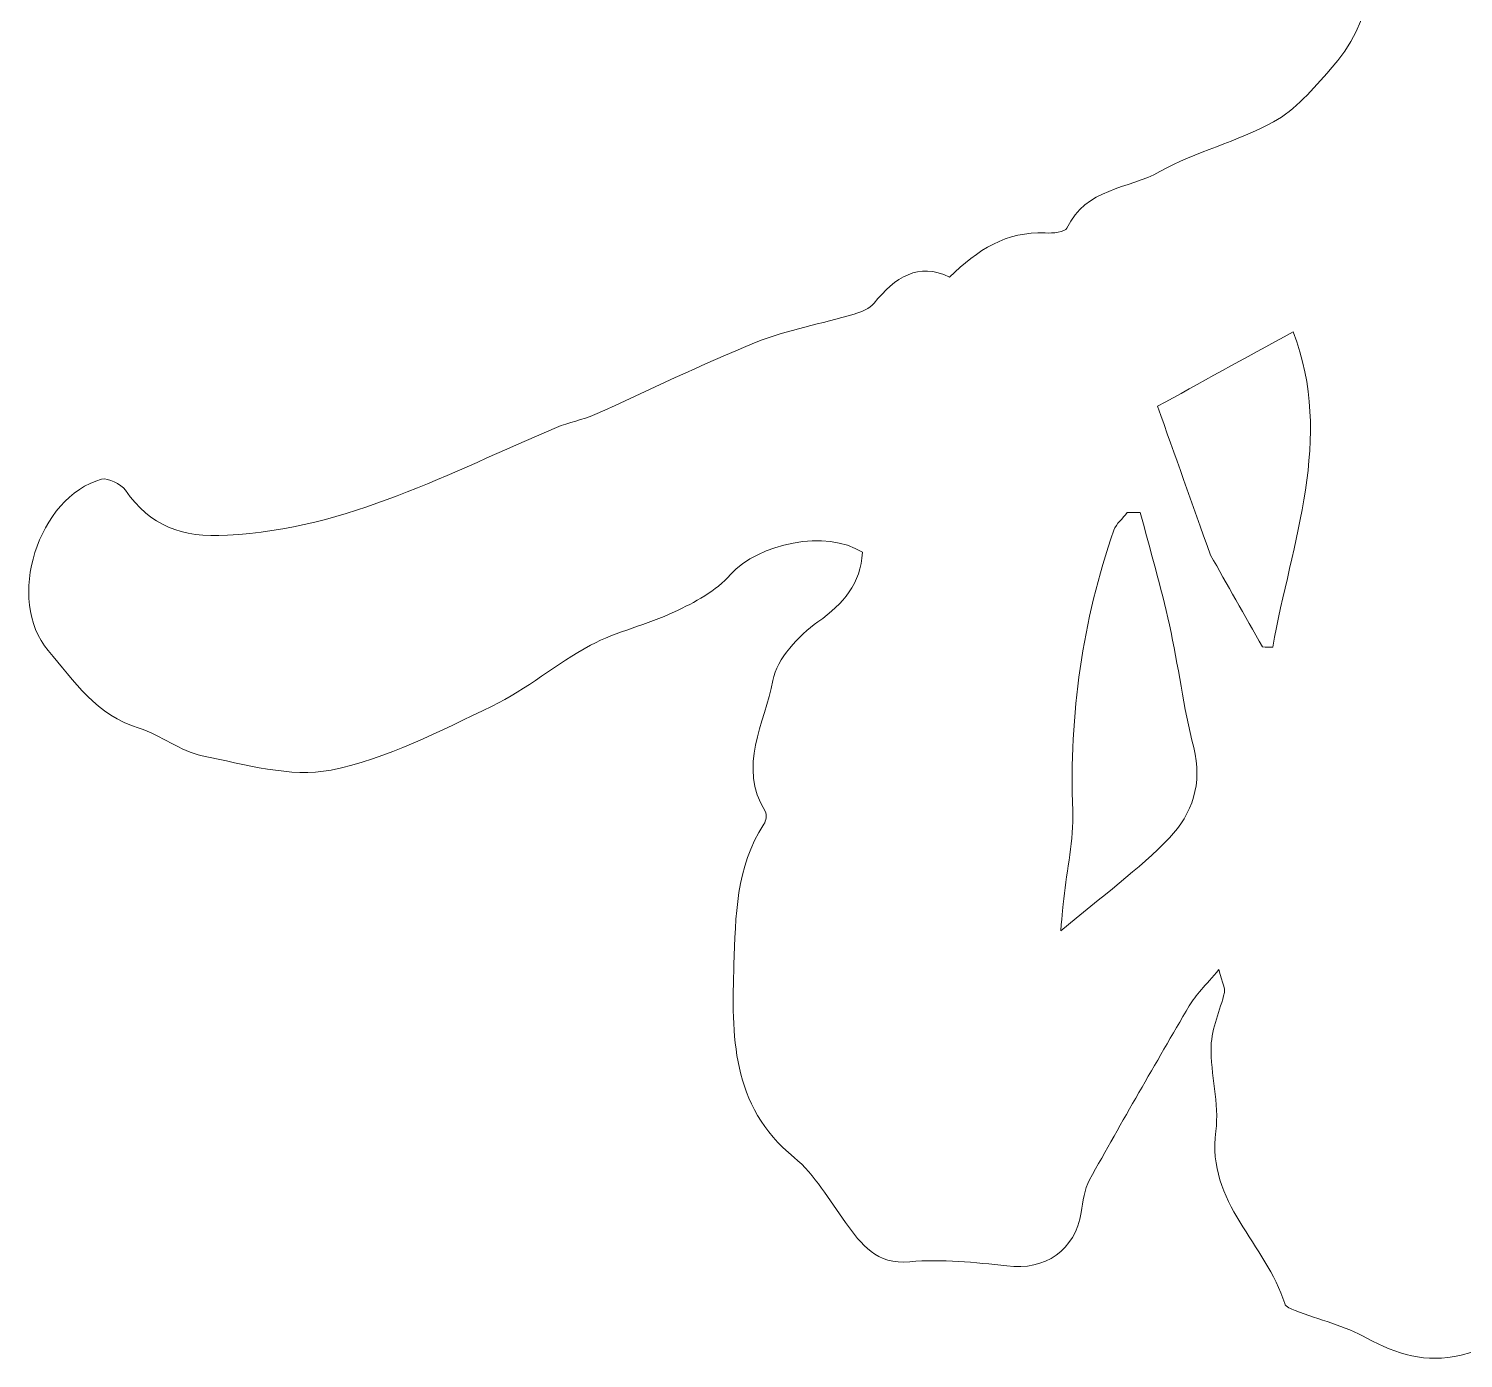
# Model space of a CAD drawing. Header units: inches. Extents: x -3272461 to -2504170, y 403793 to 1071042.
# Drawn here: x -2947189.2 to -2946758.4, y 619433.9 to 619833 of the extents above; entities that cross this region are included whole.
import ezdxf

# ---------------------------------------------------------------- set-up
doc = ezdxf.new("R2010")
doc.units = ezdxf.units.IN
doc.header["$LTSCALE"] = 1000
doc.header["$MEASUREMENT"] = 0
doc.layers.get('0').update_dxf_attribs({"lineweight": 18})

msp = doc.modelspace()

# ---------------------------------------------------------------- linework, layer by layer
for points in [[(-2946798.35, 619820.74), (-2946785.33, 619835.28), (-2946783.98, 619852.85), (-2946783.88, 619871.51)], [(-2946815.4, 619805.04), (-2946808.81, 619808.63), (-2946803.52, 619814.99), (-2946798.35, 619820.74)], [(-2946849.51, 619790.12), (-2946838.75, 619796.16), (-2946826.29, 619799.1), (-2946815.4, 619805.04)], [(-2946877.41, 619773.2), (-2946871.83, 619785.15), (-2946858.91, 619784.89), (-2946849.51, 619790.12)], [(-2946912.71, 619758.47), (-2946904.19, 619766.68), (-2946895.6, 619772.23), (-2946883.97, 619771.71)], [(-2946883.97, 619771.71), (-2946881.71, 619771.58), (-2946877.96, 619771.94), (-2946877.41, 619773.2)], [(-2946935.36, 619750.62), (-2946929.06, 619758.34), (-2946921.98, 619763.12), (-2946912.71, 619758.47)], [(-2946941.3, 619747.36), (-2946939.13, 619747.94), (-2946936.71, 619749.01), (-2946935.36, 619750.62)], [(-2946970.75, 619738.9), (-2946961.32, 619742.68), (-2946951.08, 619744.45), (-2946941.3, 619747.36)], [(-2946809.49, 619742.06), (-2946824.19, 619733.99), (-2946837.91, 619726.43), (-2946850.25, 619719.68)], [(-2946815.63, 619647.37), (-2946810.01, 619678.92), (-2946797.12, 619709.96), (-2946809.49, 619742.06)], [(-2947019.17, 619717.19), (-2947002.99, 619724.43), (-2946987.13, 619732.31), (-2946970.75, 619738.9)], [(-2946850.25, 619719.68), (-2946844.95, 619704.92), (-2946839.88, 619690.65), (-2946834.3, 619675.01)], [(-2947129.47, 619680.96), (-2947093.29, 619682.89), (-2947062.71, 619699.82), (-2947030.73, 619713.32)], [(-2947030.73, 619713.32), (-2947026.98, 619714.87), (-2947022.88, 619715.58), (-2947019.17, 619717.19)], [(-2947183.34, 619646.33), (-2947196.26, 619661.45), (-2947186.37, 619692.58), (-2947167.29, 619697.78)], [(-2947167.29, 619697.78), (-2947165.28, 619698.27), (-2947161.54, 619696.33), (-2947160.15, 619694.46)], [(-2947160.15, 619694.46), (-2947152.46, 619683.73), (-2947143.61, 619680.18), (-2947129.47, 619680.96)], [(-2946859.29, 619687.77), (-2946860.65, 619686), (-2946862.62, 619684.44), (-2946863.33, 619682.47)], [(-2946855.39, 619687.8), (-2946856.68, 619687.8), (-2946857.97, 619687.77), (-2946859.29, 619687.77)], [(-2946846.67, 619654.09), (-2946849.19, 619665.39), (-2946852.42, 619676.56), (-2946855.39, 619687.8)], [(-2946938.84, 619675.85), (-2946949.63, 619682.83), (-2946970.17, 619678.5), (-2946978.47, 619669.14)], [(-2946863.33, 619682.47), (-2946872.83, 619655.22), (-2946876.7, 619627.15), (-2946875.7, 619598.24)], [(-2946952.18, 619654.96), (-2946944.4, 619660.48), (-2946939.39, 619666.42), (-2946938.84, 619675.85)], [(-2946834.3, 619675.01), (-2946829.45, 619666.39), (-2946824.03, 619656.89), (-2946818.66, 619647.43)], [(-2946978.47, 619669.14), (-2946982.74, 619664.23), (-2946989.23, 619660.8), (-2946995.3, 619657.96)], [(-2946995.3, 619657.96), (-2947003.47, 619654.09), (-2947012.58, 619652.15), (-2947020.52, 619647.95)], [(-2946965.72, 619637.35), (-2946964.46, 619643.94), (-2946958.06, 619650.79), (-2946952.18, 619654.96)], [(-2946839.37, 619617.2), (-2946842.47, 619629.31), (-2946843.92, 619641.88), (-2946846.67, 619654.09)], [(-2947156.01, 619623.01), (-2947168.74, 619626.83), (-2947175.55, 619637.23), (-2947183.34, 619646.33)], [(-2947020.52, 619647.95), (-2947030.73, 619642.52), (-2947039.65, 619634.61), (-2947050.01, 619629.67)], [(-2946818.66, 619647.43), (-2946817.66, 619647.4), (-2946816.66, 619647.4), (-2946815.63, 619647.37)], [(-2946967.98, 619597.95), (-2946976.44, 619611.58), (-2946968.14, 619624.56), (-2946965.72, 619637.35)], [(-2947050.01, 619629.67), (-2947065.68, 619622.17), (-2947081.63, 619613.91), (-2947098.39, 619610.48)], [(-2947137.12, 619614.78), (-2947143.68, 619616.1), (-2947149.49, 619621.01), (-2947156.01, 619623.01)], [(-2947098.39, 619610.48), (-2947110.57, 619608.03), (-2947124.33, 619612.23), (-2947137.12, 619614.78)], [(-2946846.6, 619590.17), (-2946839.88, 619597.21), (-2946836.56, 619606.45), (-2946839.37, 619617.2)], [(-2946968.4, 619594.2), (-2946967.78, 619595.17), (-2946967.46, 619597.11), (-2946967.98, 619597.95)], [(-2946875.7, 619598.24), (-2946875.41, 619589.49), (-2946877.41, 619580.64), (-2946878.38, 619571.85)], [(-2946977.41, 619552.09), (-2946976.92, 619566.53), (-2946976.92, 619581.29), (-2946968.4, 619594.2)], [(-2946879.29, 619562.2), (-2946866.82, 619572.69), (-2946855.81, 619580.58), (-2946846.6, 619590.17)], [(-2946878.38, 619571.85), (-2946878.58, 619569.69), (-2946878.8, 619567.53), (-2946879.29, 619562.2)], [(-2946959.35, 619494.15), (-2946978.41, 619509.71), (-2946978.09, 619530.9), (-2946977.41, 619552.09)], [(-2946831.78, 619550.6), (-2946835.85, 619545.76), (-2946838.75, 619542.98), (-2946840.69, 619539.69)], [(-2946830.13, 619543.69), (-2946829.84, 619544.85), (-2946830.65, 619546.21), (-2946831.78, 619550.6)], [(-2946834.13, 619527.61), (-2946833.97, 619533), (-2946831.39, 619538.3), (-2946830.13, 619543.69)], [(-2946840.69, 619539.69), (-2946850.86, 619522.37), (-2946860.88, 619504.93), (-2946870.66, 619487.43)], [(-2946832.71, 619502.06), (-2946831.62, 619510.36), (-2946834.36, 619519.08), (-2946834.13, 619527.61)], [(-2946812.04, 619450.29), (-2946817.5, 619468.08), (-2946835.59, 619480.58), (-2946832.71, 619502.06)], [(-2946943.91, 619474.67), (-2946948.82, 619481.36), (-2946953.05, 619488.98), (-2946959.35, 619494.15)], [(-2946870.66, 619487.43), (-2946872.25, 619484.59), (-2946872.57, 619480.97), (-2946873.12, 619477.67)], [(-2946873.12, 619477.67), (-2946874.96, 619466.31), (-2946884, 619460.17), (-2946895.44, 619461.59)], [(-2946924.6, 619462.85), (-2946934.74, 619461.91), (-2946939.07, 619468.02), (-2946943.91, 619474.67)], [(-2946737.69, 619466.69), (-2946729.91, 619455.91), (-2946743.57, 619438.4), (-2946759.07, 619434.82)], [(-2946895.44, 619461.59), (-2946905.06, 619462.69), (-2946914.94, 619463.72), (-2946924.6, 619462.85)], [(-2946808.91, 619448.19), (-2946810.07, 619448.67), (-2946811.75, 619449.35), (-2946812.04, 619450.29)], [(-2946787.37, 619439.95), (-2946794.02, 619443.63), (-2946801.68, 619445.44), (-2946808.91, 619448.19)], [(-2946759.07, 619434.82), (-2946769.89, 619432.33), (-2946778.29, 619435.01), (-2946787.37, 619439.95)]]:
    msp.add_open_spline(points, degree=3)

doc.saveas('drawing.dxf')
